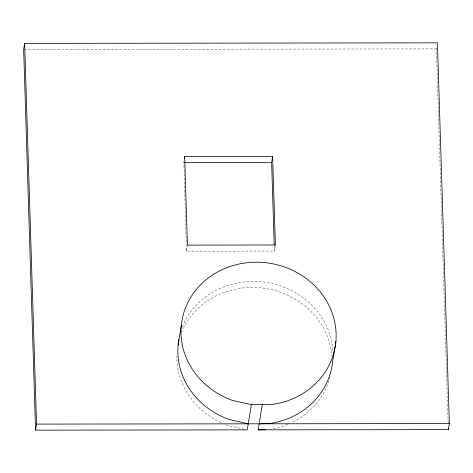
<?xml version="1.0" encoding="UTF-8"?>
<svg xmlns="http://www.w3.org/2000/svg" width="473" height="473" viewBox="0 0 473 473"><rect width="100%" height="100%" fill="white"/><g stroke="black" fill="none" stroke-linecap="round" stroke-linejoin="round"><path stroke-width="0.35" stroke-dasharray="2.37 1.77" d="M183.879 161.192L186.427 251.163L274.399 251.045L275.286 245.664M186.427 251.163L187.314 245.777M448.15 422.968L436.443 48.896L436.886 46.206M24.389 49.446L436.443 48.896M244.417 429.248L228.24 425.605A77.743 71.352 9.3 0 1 225.544 424.594M274.239 245.877L274.399 251.045M182.389 326.932A77.743 71.352 9.3 0 1 267.251 282.547A77.743 71.352 9.3 0 1 332.951 352.131M330.083 376.727A77.743 71.352 9.3 0 1 291.551 422.685M287.549 424.458A77.743 71.352 9.3 0 1 271.088 429.218M220.891 422.59A77.743 71.352 9.3 0 1 176.849 356.128M181.662 332.324A77.743 71.352 9.3 0 1 265.471 288.477A77.743 71.352 9.3 0 1 331.833 356.021"/><path stroke-width="0.71" d="M262.284 404.622L258.152 429.862L448.357 429.608L449.35 423.554L437.436 42.836L24.643 43.392L23.65 49.446L35.564 430.164L247.231 429.88L251.364 404.64L272.395 404.427A77.743 71.352 9.3 0 0 325.566 299.374A77.743 71.352 9.3 0 0 198.897 286.52A77.743 71.352 9.3 0 0 232.373 400.365L251.364 404.64M35.564 430.164L36.557 424.104L24.643 43.392M184.316 158.502L184.647 156.48L272.619 156.362L275.392 244.99L187.42 245.109L184.647 156.48M178.102 345.059L181.242 325.879M274.216 245.138L271.626 162.422L272.619 156.362M335.883 341.571L332.744 360.757A77.743 71.352 9.3 0 1 269.255 423.607L259.139 423.808M258.152 429.862L265.371 429.726M184.387 162.541L271.626 162.422M36.557 424.104L449.35 423.554M248.219 423.82L229.234 419.545A77.743 71.352 9.3 0 1 178.865 339.383M448.309 428.136L448.357 429.608"/></g></svg>
